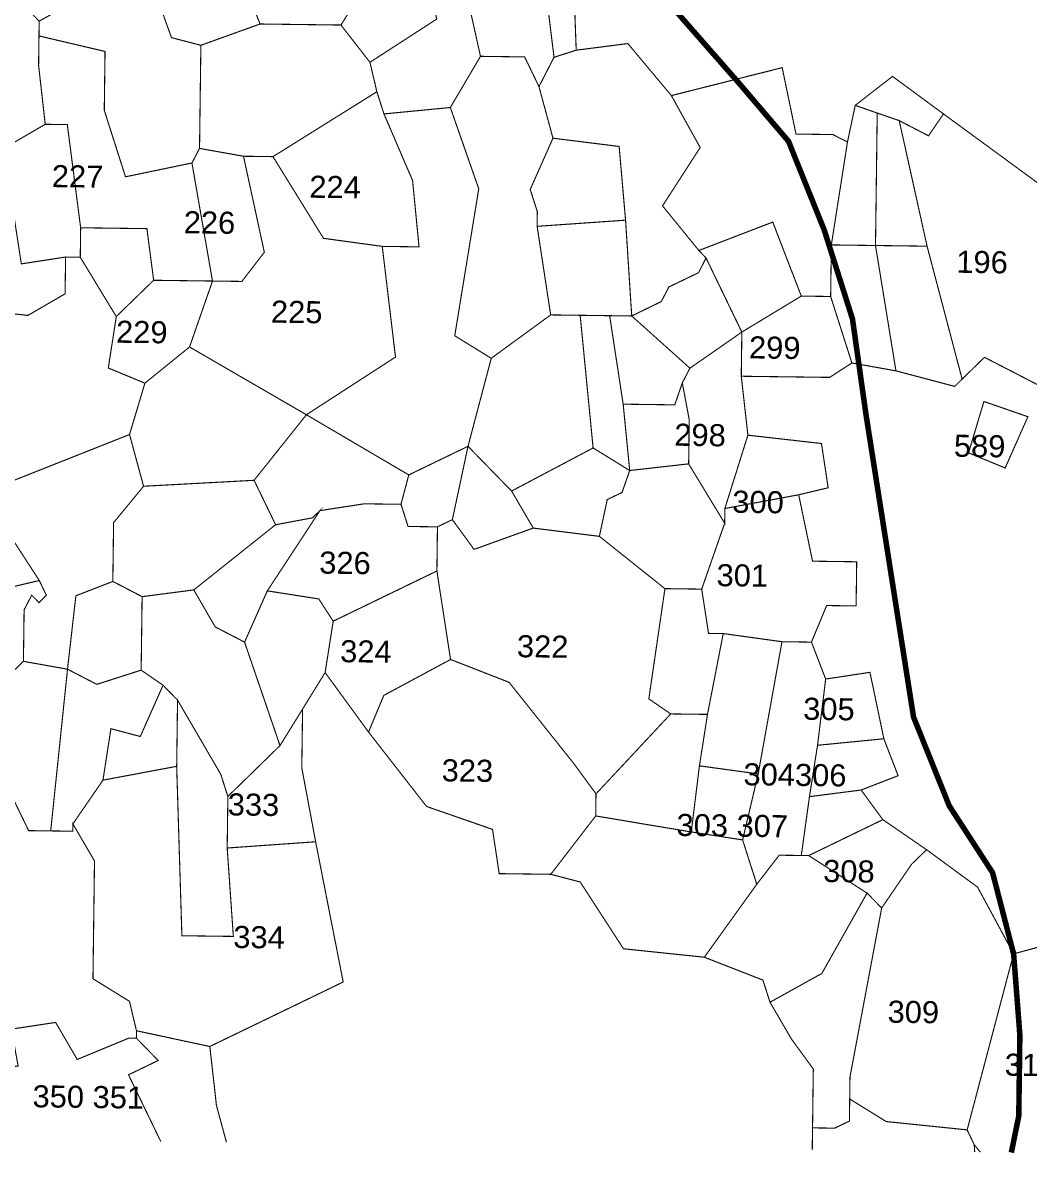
# Model space of a CAD drawing. Header units: metres. Extents: x 259177 to 277314, y 2171367 to 2185445.
# Drawn here: x 275700 to 276242, y 2171379 to 2171989 of the extents above; entities that cross this region are included whole.
import ezdxf

# ---------------------------------------------------------------- set-up
doc = ezdxf.new("R2010")
doc.units = ezdxf.units.M
doc.header["$MEASUREMENT"] = 0
for name, color, linetype in [('HAZARDS LINE', 1, 'Continuous'), ('SURVEY NO.', 7, 'Continuous'), ('SURVEY PLOT BOUNDARY', 35, 'Continuous')]:
    doc.layers.add(name, color=color, linetype=linetype)
doc.styles.add('PDF Arial', font='arial.ttf')

# ---------------------------------------------------------------- blocks, each defined once
blk = doc.blocks.new('FEWEWFEWQT')
at = {"layer": 'HAZARDS LINE', "lineweight": 18, "const_width": 0.005}
blk.add_lwpolyline([(282152.6562, 2174201.6758), (282152.6625, 2174201.7091), (282152.6625, 2174201.7824), (282152.6559, 2174201.8558), (282152.6359, 2174201.9291), (282152.5959, 2174201.9891), (282152.5625, 2174202.0691), (282152.5159, 2174202.3425), (282152.5025, 2174202.4291), (282152.4759, 2174202.5092), (282152.4425, 2174202.5892), (282152.3959, 2174202.6425), (282152.3359, 2174202.7092), (282152.2492, 2174202.7958), (282152.2159, 2174202.8959), (282152.2026, 2174202.9892), (282152.1759, 2174203.1959), (282152.1492, 2174203.3292), (282152.1026, 2174203.4226), (282152.0292, 2174203.5092), (282151.9626, 2174203.5492), (282151.8826, 2174203.6159), (282151.7959, 2174203.7159), (282151.7426, 2174203.7959)], dxfattribs=at)
at = {"layer": 'SURVEY PLOT BOUNDARY', "lineweight": 18, "const_width": 0.001}
for points in [[(282151.7493, 2174201.7758), (282151.7893, 2174201.7824), (282151.8093, 2174201.7491), (282151.8559, 2174201.7691), (282151.8626, 2174201.7691), (282151.8826, 2174201.7491), (282151.8559, 2174201.7358), (282151.8859, 2174201.6758), (282151.8559, 2174201.7358), (282151.8826, 2174201.7491), (282151.8626, 2174201.7691), (282151.8626, 2174201.7758), (282151.9292, 2174201.7624), (282151.9359, 2174201.7091), (282151.9454, 2174201.6758), (282151.9359, 2174201.7091), (282151.9292, 2174201.7624), (282152.0492, 2174201.8224), (282152.0226, 2174201.9491), (282152.0092, 2174202.0158), (282152.0092, 2174202.0691), (282152.0292, 2174202.1025), (282152.0692, 2174202.0491), (282152.1226, 2174201.9824), (282152.1826, 2174201.9624), (282152.1892, 2174201.9224), (282152.2359, 2174201.9224), (282152.2626, 2174201.9158), (282152.3026, 2174201.8558), (282152.3759, 2174201.8491), (282152.4292, 2174201.8291), (282152.4359, 2174201.8091), (282152.4559, 2174201.7758), (282152.4759, 2174201.7491), (282152.4759, 2174201.6758), (282152.4759, 2174201.6958), (282152.4959, 2174201.6958), (282152.5092, 2174201.7024), (282152.5092, 2174201.7224), (282152.5425, 2174201.7024), (282152.6159, 2174201.6958), (282152.6225, 2174201.6824), (282152.623, 2174201.6758), (282152.6225, 2174201.6824), (282152.6281, 2174201.6758), (282152.6225, 2174201.6824), (282152.6159, 2174201.6958), (282152.6559, 2174201.8558), (282152.7025, 2174201.8691)], [(282152.7025, 2174201.8691), (282152.6559, 2174201.8558), (282152.6225, 2174201.9158), (282152.5759, 2174201.9491), (282152.5359, 2174201.9758), (282152.5159, 2174202.0024), (282152.5492, 2174202.0158), (282152.5359, 2174202.0491), (282152.5225, 2174202.1091), (282152.4825, 2174202.1025), (282152.4692, 2174202.1358), (282152.4825, 2174202.1691), (282152.5092, 2174202.1691), (282152.5092, 2174202.2091), (282152.4692, 2174202.2091), (282152.4559, 2174202.2691), (282152.4825, 2174202.2758), (282152.4759, 2174202.3158), (282152.4092, 2174202.3225), (282152.4025, 2174202.3758), (282152.4825, 2174202.3758), (282152.5025, 2174202.3891), (282152.5425, 2174202.3825), (282152.5959, 2174202.3691), (282152.6025, 2174202.3758), (282152.6225, 2174202.3958), (282152.6892, 2174202.3625)], [(282152.6759, 2174202.5492), (282152.5825, 2174202.6158), (282152.5359, 2174202.6492), (282152.5025, 2174202.6225), (282152.4959, 2174202.5892), (282152.4825, 2174202.5958), (282152.4492, 2174202.5958), (282152.4359, 2174202.6558), (282152.3359, 2174202.6292), (282152.2959, 2174202.6758), (282152.2492, 2174202.6692), (282152.2426, 2174202.8025)]]:
    blk.add_lwpolyline(points, dxfattribs=at)
for points in [[(282152.2292, 2174202.6625), (282152.2092, 2174202.8092), (282152.2159, 2174202.8092), (282152.2092, 2174202.8158), (282152.2426, 2174202.8025), (282152.2492, 2174202.6692)], [(282152.1626, 2174202.6625), (282152.1359, 2174202.7758), (282152.1492, 2174202.7758), (282152.2092, 2174202.8092), (282152.2292, 2174202.6625), (282152.2159, 2174202.6358), (282152.2026, 2174202.6625)], [(282152.0692, 2174202.6292), (282152.0626, 2174202.6558), (282152.1226, 2174202.6958), (282152.1026, 2174202.7692), (282152.1092, 2174202.7758), (282152.1359, 2174202.7758), (282152.1626, 2174202.6625), (282152.1359, 2174202.6158), (282152.0759, 2174202.6092)], [(282152.0559, 2174202.7225), (282152.0359, 2174202.6892), (282151.9626, 2174202.6892), (282151.9359, 2174202.7558), (282152.0359, 2174202.7692)], [(282152.0626, 2174202.6558), (282152.0359, 2174202.6892), (282152.0559, 2174202.7225), (282152.1026, 2174202.7692), (282152.1226, 2174202.6958)], [(282151.9093, 2174202.6692), (282151.8826, 2174202.6758), (282151.8626, 2174202.7292), (282151.8559, 2174202.7225), (282151.8559, 2174202.7358), (282151.8493, 2174202.7425), (282151.9359, 2174202.7558), (282151.9626, 2174202.6892)], [(282151.7626, 2174202.6758), (282151.7626, 2174202.6892), (282151.8093, 2174202.7158), (282151.8159, 2174202.7292), (282151.8359, 2174202.7225), (282151.8559, 2174202.7358), (282151.8559, 2174202.7225), (282151.8626, 2174202.7292), (282151.8826, 2174202.6758), (282151.9093, 2174202.6692), (282151.9093, 2174202.5758), (282151.9026, 2174202.5625), (282151.8426, 2174202.5492), (282151.8226, 2174202.6092), (282151.8226, 2174202.6625)], [(282151.7626, 2174202.6892), (282151.7626, 2174202.6758), (282151.7626, 2174202.6558), (282151.7626, 2174202.6492), (282151.7693, 2174202.5958), (282151.7359, 2174202.5758), (282151.6959, 2174202.5625), (282151.6226, 2174202.6025), (282151.5826, 2174202.6692), (282151.5893, 2174202.7092), (282151.6626, 2174202.7158), (282151.7359, 2174202.7158)], [(282151.9093, 2174202.5758), (282151.9093, 2174202.6692), (282151.9626, 2174202.6892), (282152.0359, 2174202.6892), (282152.0626, 2174202.6558), (282152.0692, 2174202.6292), (282151.9759, 2174202.5692), (282151.9492, 2174202.5692)], [(282151.9026, 2174202.5625), (282151.9226, 2174202.4558), (282151.8693, 2174202.4558), (282151.8626, 2174202.5025), (282151.8026, 2174202.5025), (282151.7893, 2174202.5958), (282151.7693, 2174202.5958), (282151.7626, 2174202.6492), (282151.7626, 2174202.6558), (282151.7626, 2174202.6758), (282151.8226, 2174202.6625), (282151.8226, 2174202.6092), (282151.8426, 2174202.5492)], [(282152.3359, 2174202.6292), (282152.3626, 2174202.5825), (282152.3292, 2174202.5292), (282152.3626, 2174202.4892), (282152.3692, 2174202.4825), (282152.3626, 2174202.4691), (282152.3359, 2174202.4558), (282152.3292, 2174202.4425), (282152.3026, 2174202.4291), (282152.2959, 2174202.5158), (282152.2892, 2174202.5825), (282152.2292, 2174202.5892), (282152.2159, 2174202.6358), (282152.2292, 2174202.6625), (282152.2492, 2174202.6692), (282152.2959, 2174202.6758)], [(282152.2159, 2174202.6358), (282152.2292, 2174202.5892), (282152.2092, 2174202.5425), (282152.2159, 2174202.5225), (282152.2159, 2174202.5092), (282152.2292, 2174202.4291), (282152.1759, 2174202.3891), (282152.1426, 2174202.4091), (282152.1626, 2174202.5425), (282152.1359, 2174202.6158), (282152.1626, 2174202.6625), (282152.2026, 2174202.6625)], [(282152.4959, 2174202.5892), (282152.4825, 2174202.4958), (282152.4825, 2174202.4491), (282152.4559, 2174202.4491), (282152.4292, 2174202.5158), (282152.3626, 2174202.4892), (282152.3292, 2174202.5292), (282152.3626, 2174202.5825), (282152.3359, 2174202.6292), (282152.4359, 2174202.6558), (282152.4492, 2174202.5958), (282152.4825, 2174202.5958)], [(282152.5825, 2174202.6158), (282152.5692, 2174202.5958), (282152.5425, 2174202.6092), (282152.5225, 2174202.6158), (282152.5025, 2174202.6225), (282152.5359, 2174202.6492)], [(282152.0759, 2174202.6092), (282152.1026, 2174202.5492), (282152.1092, 2174202.4892), (282152.0759, 2174202.4892), (282152.0226, 2174202.4958), (282151.9759, 2174202.5692), (282152.0692, 2174202.6292)], [(282152.4825, 2174202.4958), (282152.4959, 2174202.5892), (282152.5025, 2174202.6225), (282152.5225, 2174202.6158), (282152.5225, 2174202.4958)], [(282152.1759, 2174202.3891), (282152.1559, 2174202.3091), (282152.1026, 2174202.2825), (282152.0092, 2174202.3358), (282152.0892, 2174202.3891), (282152.0759, 2174202.4892), (282152.1092, 2174202.4892), (282152.1026, 2174202.5492), (282152.0759, 2174202.6092), (282152.1359, 2174202.6158), (282152.1626, 2174202.5425), (282152.1426, 2174202.4091)], [(282152.5425, 2174202.6092), (282152.5692, 2174202.4958), (282152.5225, 2174202.4958), (282152.5225, 2174202.6158)], [(282152.5825, 2174202.6158), (282152.6759, 2174202.5492), (282152.7159, 2174202.4358), (282152.7159, 2174202.4291), (282152.6892, 2174202.3625), (282152.6225, 2174202.3958), (282152.6025, 2174202.3758), (282152.5692, 2174202.4958), (282152.5425, 2174202.6092), (282152.5692, 2174202.5958)], [(282151.8026, 2174202.5025), (282151.8026, 2174202.4758), (282151.7893, 2174202.4758), (282151.7493, 2174202.4691), (282151.7426, 2174202.5092), (282151.7359, 2174202.5758), (282151.7693, 2174202.5958), (282151.7893, 2174202.5958)], [(282152.2959, 2174202.5158), (282152.2159, 2174202.5092), (282152.2159, 2174202.5225), (282152.2092, 2174202.5425), (282152.2292, 2174202.5892), (282152.2892, 2174202.5825)], [(282152.0759, 2174202.4892), (282152.0892, 2174202.3891), (282152.0092, 2174202.3358), (282151.9026, 2174202.3958), (282151.9226, 2174202.4558), (282151.9492, 2174202.4558), (282151.9692, 2174202.4825), (282151.9492, 2174202.5692), (282151.9759, 2174202.5692), (282152.0226, 2174202.4958)], [(282151.9492, 2174202.5692), (282151.9692, 2174202.4825), (282151.9492, 2174202.4558), (282151.9226, 2174202.4558), (282151.9026, 2174202.5625), (282151.9093, 2174202.5758)], [(282152.2159, 2174202.5092), (282152.2959, 2174202.5158), (282152.3026, 2174202.4291), (282152.2826, 2174202.4291), (282152.2559, 2174202.4291), (282152.2292, 2174202.4291)], [(282152.4559, 2174202.4491), (282152.4025, 2174202.4158), (282152.3692, 2174202.4825), (282152.3626, 2174202.4892), (282152.4292, 2174202.5158)], [(282151.7893, 2174202.4758), (282151.7893, 2174202.4425), (282151.7559, 2174202.4225), (282151.6159, 2174202.4358), (282151.6226, 2174202.4691), (282151.6559, 2174202.4691), (282151.7093, 2174202.4825), (282151.7093, 2174202.5025), (282151.7426, 2174202.5092), (282151.7493, 2174202.4691)], [(282151.8693, 2174202.4558), (282151.8359, 2174202.4225), (282151.8026, 2174202.4758), (282151.8026, 2174202.5025), (282151.8626, 2174202.5025)], [(282152.5225, 2174202.4958), (282152.5425, 2174202.3825), (282152.5025, 2174202.3891), (282152.4825, 2174202.4491), (282152.4825, 2174202.4958)], [(282152.6025, 2174202.3758), (282152.5959, 2174202.3691), (282152.5425, 2174202.3825), (282152.5225, 2174202.4958), (282152.5692, 2174202.4958)], [(282151.8493, 2174202.3158), (282151.7359, 2174202.2691), (282151.6293, 2174202.2291), (282151.6093, 2174202.2825), (282151.6226, 2174202.3825), (282151.6093, 2174202.3958), (282151.6159, 2174202.4358), (282151.7559, 2174202.4225), (282151.7893, 2174202.4425), (282151.7893, 2174202.4758), (282151.8026, 2174202.4758), (282151.8359, 2174202.4225), (282151.8293, 2174202.3758), (282151.8626, 2174202.3625)], [(282152.4025, 2174202.4158), (282152.3559, 2174202.3825), (282152.3026, 2174202.4291), (282152.3292, 2174202.4425), (282152.3359, 2174202.4558), (282152.3626, 2174202.4691), (282152.3692, 2174202.4825)], [(282151.9226, 2174202.4558), (282151.9026, 2174202.3958), (282151.8626, 2174202.3625), (282151.8293, 2174202.3758), (282151.8359, 2174202.4225), (282151.8693, 2174202.4558)], [(282152.5025, 2174202.3891), (282152.4825, 2174202.3758), (282152.4025, 2174202.3758), (282152.4025, 2174202.4158), (282152.4559, 2174202.4491), (282152.4825, 2174202.4491)], [(282152.1559, 2174202.3091), (282152.1759, 2174202.3891), (282152.2292, 2174202.4291), (282152.2559, 2174202.4291), (282152.2692, 2174202.3091), (282152.1959, 2174202.2691)], [(282152.2959, 2174202.3491), (282152.3026, 2174202.2891), (282152.2692, 2174202.3091), (282152.2559, 2174202.4291), (282152.2826, 2174202.4291)], [(282152.3559, 2174202.3825), (282152.3492, 2174202.3691), (282152.3426, 2174202.3491), (282152.2959, 2174202.3491), (282152.2826, 2174202.4291), (282152.3026, 2174202.4291)], [(282152.3892, 2174202.2558), (282152.3892, 2174202.2425), (282152.3559, 2174202.2958), (282152.3559, 2174202.3358), (282152.3492, 2174202.3691), (282152.3559, 2174202.3825), (282152.4025, 2174202.4158), (282152.4025, 2174202.3758), (282152.4092, 2174202.3225)], [(282151.9626, 2174202.2758), (282151.8626, 2174202.2691), (282151.8493, 2174202.3158), (282151.8626, 2174202.3625), (282151.9026, 2174202.3958), (282152.0092, 2174202.3358)], [(282152.3026, 2174202.2891), (282152.2959, 2174202.3491), (282152.3426, 2174202.3491), (282152.3492, 2174202.3691), (282152.3559, 2174202.3358), (282152.3559, 2174202.2958)], [(282152.6625, 2174202.3425), (282152.6225, 2174202.3558), (282152.6092, 2174202.3091), (282152.6425, 2174202.2958)], [(282152.6625, 2174202.3425), (282152.6425, 2174202.2958), (282152.6092, 2174202.3091), (282152.6225, 2174202.3558)], [(282152.1026, 2174202.2825), (282152.0959, 2174202.2558), (282152.0626, 2174202.2558), (282152.0226, 2174202.2491), (282152.0159, 2174202.2425), (282151.9826, 2174202.2358), (282151.9626, 2174202.2758), (282152.0092, 2174202.3358)], [(282152.4559, 2174202.2691), (282152.3892, 2174202.2558), (282152.4092, 2174202.3225), (282152.4759, 2174202.3158), (282152.4825, 2174202.2758)], [(282151.8626, 2174202.2691), (282151.8359, 2174202.2358), (282151.8359, 2174202.1825), (282151.8026, 2174202.1691), (282151.7959, 2174202.1025), (282151.7559, 2174202.1091), (282151.7559, 2174202.1558), (282151.7626, 2174202.1691), (282151.7693, 2174202.1625), (282151.7759, 2174202.1691), (282151.7693, 2174202.1825), (282151.7426, 2174202.2225), (282151.7359, 2174202.2691), (282151.8493, 2174202.3158)], [(282152.1426, 2174202.2425), (282152.1292, 2174202.2358), (282152.1026, 2174202.2358), (282152.0959, 2174202.2558), (282152.1026, 2174202.2825), (282152.1559, 2174202.3091)], [(282152.1959, 2174202.2691), (282152.2159, 2174202.2358), (282152.1626, 2174202.2158), (282152.1426, 2174202.2425), (282152.1559, 2174202.3091)], [(282152.3026, 2174202.2891), (282152.2959, 2174202.2691), (282152.2826, 2174202.2625), (282152.2759, 2174202.2291), (282152.2159, 2174202.2358), (282152.1959, 2174202.2691), (282152.2692, 2174202.3091)], [(282152.3892, 2174202.2425), (282152.3692, 2174202.1825), (282152.3359, 2174202.1825), (282152.2759, 2174202.2291), (282152.2826, 2174202.2625), (282152.2959, 2174202.2691), (282152.3026, 2174202.2891), (282152.3559, 2174202.2958)], [(282151.9093, 2174202.1758), (282151.8626, 2174202.1691), (282151.8359, 2174202.1825), (282151.8359, 2174202.2358), (282151.8626, 2174202.2691), (282151.9626, 2174202.2758), (282151.9826, 2174202.2358)], [(282152.5092, 2174202.2091), (282152.5092, 2174202.1691), (282152.4825, 2174202.1691), (282152.4692, 2174202.1358), (282152.4425, 2174202.1358), (282152.3892, 2174202.1425), (282152.3759, 2174202.1425), (282152.3692, 2174202.1825), (282152.3892, 2174202.2425), (282152.3892, 2174202.2558), (282152.4559, 2174202.2691), (282152.4692, 2174202.2091)], [(282151.9759, 2174202.1758), (282151.9559, 2174202.1291), (282151.9292, 2174202.1425), (282151.9093, 2174202.1758), (282151.9826, 2174202.2358), (282152.0159, 2174202.2425), (282152.0226, 2174202.2491)], [(282152.0359, 2174202.1491), (282152.0226, 2174202.1691), (282151.9759, 2174202.1758), (282152.0226, 2174202.2491), (282152.0626, 2174202.2558), (282152.0959, 2174202.2558), (282152.1026, 2174202.2358), (282152.1292, 2174202.2358), (282152.1292, 2174202.1958)], [(282152.2159, 2174202.2358), (282152.2759, 2174202.2291), (282152.3359, 2174202.1825), (282152.3226, 2174202.0825), (282152.3426, 2174202.0691), (282152.2759, 2174201.9958), (282152.2559, 2174202.0224), (282152.1959, 2174202.0958), (282152.1426, 2174202.1158), (282152.1292, 2174202.1958), (282152.1292, 2174202.2358), (282152.1426, 2174202.2425), (282152.1626, 2174202.2158)], [(282151.7693, 2174202.1825), (282151.6893, 2174202.1625), (282151.6759, 2174202.1958), (282151.7159, 2174202.2025), (282151.7426, 2174202.2225)], [(282152.0826, 2174202.0825), (282152.0692, 2174202.0491), (282152.0292, 2174202.1025), (282152.0359, 2174202.1491), (282152.1292, 2174202.1958), (282152.1426, 2174202.1158)], [(282151.7559, 2174202.1091), (282151.7359, 2174202.0891), (282151.6959, 2174202.0758), (282151.6826, 2174202.1091), (282151.6893, 2174202.1625), (282151.7693, 2174202.1825), (282151.7759, 2174202.1691), (282151.7693, 2174202.1625), (282151.7626, 2174202.1691), (282151.7559, 2174202.1558)], [(282151.8626, 2174202.1691), (282151.8626, 2174202.1025), (282151.8226, 2174202.0891), (282151.7959, 2174202.1025), (282151.8026, 2174202.1691), (282151.8359, 2174202.1825)], [(282152.3892, 2174202.1425), (282152.3759, 2174202.0691), (282152.3426, 2174202.0691), (282152.3226, 2174202.0825), (282152.3359, 2174202.1825), (282152.3692, 2174202.1825), (282152.3759, 2174202.1425)], [(282151.9559, 2174202.1291), (282151.9892, 2174202.0358), (282151.9426, 2174201.9891), (282151.9359, 2174202.0091), (282151.8959, 2174202.0758), (282151.8826, 2174202.0891), (282151.8626, 2174202.1025), (282151.8626, 2174202.1691), (282151.9093, 2174202.1758), (282151.9292, 2174202.1425)], [(282152.0092, 2174202.0691), (282151.9892, 2174202.0358), (282151.9559, 2174202.1291), (282151.9759, 2174202.1758), (282152.0226, 2174202.1691), (282152.0359, 2174202.1491), (282152.0292, 2174202.1025)], [(282151.7959, 2174202.1025), (282151.7826, 2174201.9558), (282151.7626, 2174201.9558), (282151.7293, 2174202.0224), (282151.7226, 2174202.0358), (282151.7159, 2174202.0291), (282151.7093, 2174201.9624), (282151.6893, 2174201.9558), (282151.6759, 2174201.9958), (282151.6559, 2174202.0091), (282151.6293, 2174202.0158), (282151.6226, 2174202.0158), (282151.6159, 2174202.0424), (282151.6159, 2174202.1091), (282151.6093, 2174202.1491), (282151.6893, 2174202.1625), (282151.6826, 2174202.1091), (282151.6959, 2174202.0758), (282151.7359, 2174202.0891), (282151.7559, 2174202.1091)], [(282152.4225, 2174202.0158), (282152.3692, 2174202.0224), (282152.3759, 2174202.0691), (282152.3892, 2174202.1425), (282152.4425, 2174202.1358)], [(282152.4692, 2174201.9958), (282152.4625, 2174201.9424), (282152.4425, 2174201.9424), (282152.4225, 2174201.9158), (282152.4092, 2174201.9558), (282152.4225, 2174202.0158), (282152.4425, 2174202.1358), (282152.4692, 2174202.1358), (282152.4825, 2174202.1025), (282152.4759, 2174202.0424)], [(282152.2759, 2174201.9758), (282152.2359, 2174201.9224), (282152.1892, 2174201.9224), (282152.1826, 2174201.9624), (282152.1226, 2174201.9824), (282152.0692, 2174202.0491), (282152.0826, 2174202.0825), (282152.1426, 2174202.1158), (282152.1959, 2174202.0958), (282152.2559, 2174202.0224), (282152.2759, 2174201.9958)], [(282152.5359, 2174202.0491), (282152.4759, 2174202.0424), (282152.4825, 2174202.1025), (282152.5225, 2174202.1091)], [(282151.8826, 2174202.0891), (282151.8626, 2174202.0424), (282151.8359, 2174202.0491), (282151.8293, 2174202.0024), (282151.8026, 2174201.9624), (282151.8026, 2174201.9558), (282151.7826, 2174201.9558), (282151.7959, 2174202.1025), (282151.8226, 2174202.0891), (282151.8626, 2174202.1025)], [(282151.8959, 2174202.0758), (282151.8959, 2174202.0158), (282151.8293, 2174202.0024), (282151.8359, 2174202.0491), (282151.8626, 2174202.0424), (282151.8826, 2174202.0891)], [(282151.9426, 2174201.9424), (282151.9492, 2174201.8624), (282151.9026, 2174201.8624), (282151.8959, 2174202.0158), (282151.8959, 2174202.0758), (282151.9359, 2174202.0091), (282151.9426, 2174201.9891)], [(282152.0226, 2174201.9491), (282151.9426, 2174201.9424), (282151.9426, 2174201.9891), (282151.9892, 2174202.0358), (282152.0092, 2174202.0691), (282152.0092, 2174202.0158)], [(282152.3759, 2174202.0691), (282152.3692, 2174202.0224), (282152.3626, 2174201.9624), (282152.2759, 2174201.9758), (282152.2759, 2174201.9958), (282152.3426, 2174202.0691)], [(282152.5159, 2174202.0024), (282152.4692, 2174201.9958), (282152.4759, 2174202.0424), (282152.5359, 2174202.0491), (282152.5492, 2174202.0158)], [(282151.7826, 2174201.9558), (282151.8026, 2174201.9558), (282151.8026, 2174201.9624), (282151.8226, 2174201.9291), (282151.8226, 2174201.8224), (282151.8559, 2174201.8024), (282151.8626, 2174201.7758), (282151.8626, 2174201.7691), (282151.8559, 2174201.7691), (282151.8093, 2174201.7491), (282151.7893, 2174201.7824), (282151.7493, 2174201.7758), (282151.7559, 2174201.7424), (282151.6959, 2174201.7358), (282151.7026, 2174201.9224), (282151.6826, 2174201.9424), (282151.6893, 2174201.9558), (282151.7093, 2174201.9624), (282151.7159, 2174202.0291), (282151.7226, 2174202.0358), (282151.7293, 2174202.0224), (282151.7626, 2174201.9558)], [(282151.9026, 2174201.8624), (282151.9492, 2174201.8624), (282151.9426, 2174201.9424), (282152.0226, 2174201.9491), (282152.0492, 2174201.8224), (282151.9292, 2174201.7624), (282151.8626, 2174201.7758), (282151.8559, 2174201.8024), (282151.8226, 2174201.8224), (282151.8226, 2174201.9291), (282151.8026, 2174201.9624), (282151.8293, 2174202.0024), (282151.8959, 2174202.0158)], [(282152.4225, 2174202.0158), (282152.4092, 2174201.9558), (282152.3626, 2174201.9624), (282152.3692, 2174202.0224)], [(282152.4692, 2174201.9424), (282152.4625, 2174201.9424), (282152.4692, 2174201.9958), (282152.5159, 2174202.0024), (282152.5359, 2174201.9758)], [(282152.4225, 2174201.9158), (282152.3759, 2174201.8491), (282152.3026, 2174201.8558), (282152.2626, 2174201.9158), (282152.2359, 2174201.9224), (282152.2759, 2174201.9758), (282152.3626, 2174201.9624), (282152.4092, 2174201.9558)], [(282152.5625, 2174201.9358), (282152.5359, 2174201.8958), (282152.5225, 2174201.9091), (282152.4692, 2174201.9424), (282152.5359, 2174201.9758), (282152.5759, 2174201.9491)], [(282152.4692, 2174201.9424), (282152.5225, 2174201.9091), (282152.4825, 2174201.8358), (282152.4359, 2174201.8091), (282152.4292, 2174201.8291), (282152.3759, 2174201.8491), (282152.4225, 2174201.9158), (282152.4425, 2174201.9424), (282152.4625, 2174201.9424)], [(282152.6559, 2174201.8558), (282152.6159, 2174201.6958), (282152.5425, 2174201.7024), (282152.5092, 2174201.7224), (282152.5092, 2174201.7424), (282152.5359, 2174201.8958), (282152.5625, 2174201.9358), (282152.5759, 2174201.9491), (282152.6225, 2174201.9158)], [(282152.4959, 2174201.6958), (282152.4759, 2174201.6958), (282152.4759, 2174201.7491), (282152.4559, 2174201.7758), (282152.4359, 2174201.8091), (282152.4825, 2174201.8358), (282152.5225, 2174201.9091), (282152.5359, 2174201.8958), (282152.5092, 2174201.7424), (282152.5092, 2174201.7224), (282152.5092, 2174201.7024)]]:
    blk.add_lwpolyline(points, close=True, dxfattribs=at)
at = {"layer": 'SURVEY NO.', "char_height": 0.02, "attachment_point": 7, "style": 'PDF Arial'}
for s, insert in [('227', (282151.7759, 2174202.539)), ('224', (282152.0092, 2174202.5324)), ('226', (282151.8959, 2174202.4985)), ('196', (282152.5959, 2174202.4718)), ('225', (282151.9759, 2174202.4185)), ('229', (282151.8359, 2174202.3985)), ('299', (282152.4092, 2174202.3918)), ('298', (282152.3426, 2174202.3118)), ('589', (282152.5959, 2174202.3051)), ('300', (282152.3959, 2174202.2518)), ('326', (282152.0226, 2174202.1918)), ('301', (282152.3825, 2174202.1851)), ('322', (282152.2026, 2174202.1184)), ('324', (282152.0426, 2174202.1118)), ('305', (282152.4625, 2174202.0651)), ('323', (282152.1359, 2174202.0051)), ('304306', (282152.4092, 2174202.0051)), ('333', (282151.9426, 2174201.9717)), ('303 307', (282152.3492, 2174201.9584)), ('308', (282152.4825, 2174201.9184)), ('334', (282151.9492, 2174201.8517)), ('309', (282152.5425, 2174201.7917)), ('310', (282152.6492, 2174201.7451)), ('350 351', (282151.7693, 2174201.705))]:
    blk.add_mtext(s, dxfattribs=dict(at, insert=insert))

msp = doc.modelspace()

# ---------------------------------------------------------------- block references
at = {"xscale": 594.7216958835667, "yscale": 594.7216958835667, "zscale": 594.7216958835667, "rotation": 359.254356221976}
msp.add_blockref('FEWEWFEWQT', (-184338996.59, -1288580324.59), dxfattribs=at)

doc.saveas('drawing.dxf')
